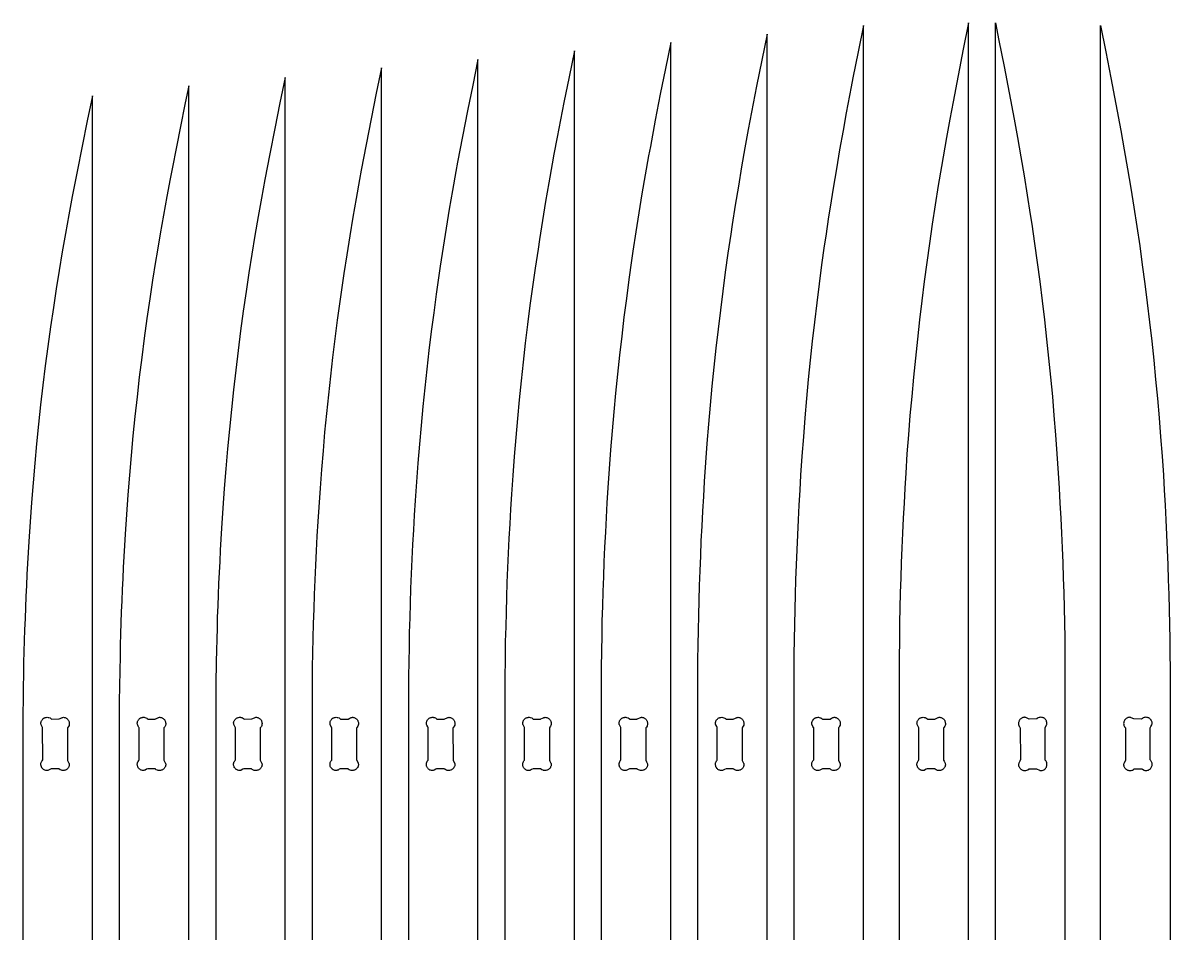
# Model space of a CAD drawing. Extents: x 104.9 to 190.6, y -82.9 to -13.6.
# Drawn here: x 139.01 to 150.54, y -23.35 to -14.2 of the extents above; entities that cross this region are included whole.
import ezdxf

# ---------------------------------------------------------------- set-up
doc = ezdxf.new("R2010")
doc.units = 0
doc.layers.get('0').update_dxf_attribs({"linetype": 'CONTINUOUS'})
doc.layers.add('SECTIONCUTEDGES', color=18, linetype='CONTINUOUS')

msp = doc.modelspace()

# ---------------------------------------------------------------- linework, layer by layer
msp.add_lwpolyline([(149.121, -21.697), (149.122, -21.697), (149.196, -21.697), (149.226, -21.711), (149.232, -21.713), (149.235, -21.714), (149.241, -21.715), (149.244, -21.715), (149.249, -21.714), (149.255, -21.713), (149.264, -21.71), (149.272, -21.706), (149.279, -21.701), (149.286, -21.695), (149.291, -21.688), (149.296, -21.68), (149.298, -21.675), (149.301, -21.666), (149.302, -21.657), (149.302, -21.654), (149.302, -21.645), (149.3, -21.636), (149.297, -21.628), (149.293, -21.62), (149.288, -21.613), (149.285, -21.61), (149.284, -21.609), (149.284, -21.286), (149.284, -21.284), (149.299, -21.255), (149.301, -21.25), (149.302, -21.244), (149.302, -21.238), (149.302, -21.233), (149.301, -21.23), (149.299, -21.221), (149.297, -21.216), (149.294, -21.21), (149.291, -21.205), (149.287, -21.201), (149.283, -21.197), (149.279, -21.193), (149.274, -21.189), (149.269, -21.186), (149.263, -21.184), (149.258, -21.182), (149.249, -21.18), (149.24, -21.179), (149.231, -21.18), (149.222, -21.182), (149.214, -21.184), (149.204, -21.191), (149.199, -21.194), (149.197, -21.196), (149.123, -21.197), (149.116, -21.194), (149.095, -21.184), (149.09, -21.182), (149.084, -21.18), (149.078, -21.179), (149.076, -21.179), (149.07, -21.18), (149.067, -21.18), (149.058, -21.182), (149.053, -21.185), (149.048, -21.187), (149.043, -21.19), (149.038, -21.194), (149.034, -21.198), (149.03, -21.203), (149.026, -21.208), (149.023, -21.213), (149.021, -21.218), (149.019, -21.224), (149.017, -21.232), (149.016, -21.242), (149.017, -21.251), (149.019, -21.26), (149.02, -21.263), (149.023, -21.27), (149.024, -21.273), (149.029, -21.279), (149.034, -21.285), (149.035, -21.608), (149.034, -21.611), (149.029, -21.621), (149.02, -21.639), (149.018, -21.644), (149.017, -21.65), (149.017, -21.653), (149.017, -21.659), (149.017, -21.664), (149.02, -21.673), (149.022, -21.678), (149.025, -21.684), (149.028, -21.688), (149.031, -21.693), (149.036, -21.697), (149.04, -21.701), (149.045, -21.705), (149.05, -21.708), (149.055, -21.71), (149.061, -21.712), (149.067, -21.714), (149.073, -21.714), (149.082, -21.715), (149.091, -21.714), (149.1, -21.711), (149.107, -21.708), (149.111, -21.706), (149.119, -21.7)], close=True)
at = {"layer": 'SECTIONCUTEDGES'}
for points in [[(147.457, -32.489), (147.457, -14.231), (147.404, -14.494), (147.352, -14.757), (147.335, -14.845), (147.285, -15.108), (147.253, -15.284), (147.218, -15.477), (147.185, -15.669), (147.153, -15.863), (147.122, -16.056), (147.107, -16.153), (147.078, -16.346), (147.064, -16.443), (147.037, -16.634), (147.012, -16.826), (146.987, -17.017), (146.965, -17.209), (146.943, -17.401), (146.922, -17.593), (146.903, -17.785), (146.885, -17.977), (146.868, -18.17), (146.853, -18.362), (146.839, -18.555), (146.826, -18.748), (146.817, -18.897), (146.808, -19.047), (146.8, -19.197), (146.793, -19.347), (146.786, -19.497), (146.78, -19.647), (146.775, -19.797), (146.771, -19.947), (146.767, -20.098), (146.764, -20.248), (146.761, -20.398), (146.759, -20.548), (146.758, -20.687), (146.758, -26.081)], [(148.514, -32.489), (148.514, -14.204), (148.461, -14.467), (148.409, -14.731), (148.358, -14.995), (148.326, -15.171), (148.292, -15.355), (148.258, -15.548), (148.241, -15.645), (148.209, -15.838), (148.178, -16.032), (148.149, -16.226), (148.12, -16.42), (148.094, -16.611), (148.068, -16.803), (148.044, -16.995), (148.021, -17.187), (147.999, -17.379), (147.979, -17.571), (147.96, -17.764), (147.942, -17.956), (147.925, -18.149), (147.91, -18.342), (147.895, -18.534), (147.883, -18.727), (147.873, -18.877), (147.865, -19.028), (147.857, -19.178), (147.85, -19.328), (147.843, -19.478), (147.837, -19.628), (147.832, -19.779), (147.827, -19.929), (147.823, -20.079), (147.82, -20.23), (147.818, -20.38), (147.815, -20.607), (147.815, -20.67), (147.815, -26.072)], [(148.784, -32.489), (148.784, -14.204), (148.819, -14.38), (148.872, -14.643), (148.922, -14.907), (148.972, -15.171), (149.006, -15.355), (149.04, -15.548), (149.072, -15.741), (149.104, -15.935), (149.134, -16.129), (149.149, -16.226), (149.177, -16.42), (149.204, -16.611), (149.229, -16.803), (149.253, -16.995), (149.276, -17.187), (149.298, -17.379), (149.319, -17.571), (149.338, -17.764), (149.356, -17.956), (149.372, -18.149), (149.388, -18.342), (149.402, -18.534), (149.415, -18.727), (149.424, -18.877), (149.433, -19.028), (149.441, -19.178), (149.448, -19.328), (149.455, -19.478), (149.46, -19.628), (149.466, -19.779), (149.47, -19.929), (149.474, -20.079), (149.477, -20.23), (149.48, -20.38), (149.482, -20.607), (149.483, -20.67), (149.483, -26.072)], [(149.84, -32.489), (149.84, -14.231), (149.894, -14.494), (149.945, -14.757), (149.996, -15.02), (150.045, -15.284), (150.079, -15.477), (150.113, -15.669), (150.145, -15.863), (150.176, -16.056), (150.205, -16.25), (150.234, -16.443), (150.26, -16.634), (150.286, -16.826), (150.31, -17.017), (150.333, -17.209), (150.355, -17.401), (150.375, -17.593), (150.394, -17.785), (150.412, -17.977), (150.429, -18.17), (150.445, -18.362), (150.459, -18.555), (150.472, -18.748), (150.481, -18.897), (150.49, -19.047), (150.497, -19.197), (150.505, -19.347), (150.511, -19.497), (150.517, -19.647), (150.522, -19.797), (150.527, -19.947), (150.531, -20.098), (150.534, -20.248), (150.536, -20.398), (150.538, -20.548), (150.539, -20.687), (150.539, -26.081)], [(145.52, -32.489), (145.52, -14.4), (145.467, -14.661), (145.415, -14.921), (145.364, -15.182), (145.315, -15.444), (145.298, -15.539), (145.264, -15.73), (145.231, -15.921), (145.199, -16.113), (145.169, -16.304), (145.14, -16.496), (145.126, -16.592), (145.1, -16.782), (145.074, -16.971), (145.05, -17.161), (145.027, -17.351), (145.005, -17.541), (144.985, -17.731), (144.966, -17.922), (144.948, -18.112), (144.931, -18.303), (144.916, -18.493), (144.901, -18.684), (144.888, -18.875), (144.879, -19.024), (144.871, -19.172), (144.863, -19.321), (144.855, -19.469), (144.849, -19.618), (144.843, -19.767), (144.838, -19.915), (144.833, -20.064), (144.829, -20.213), (144.826, -20.361), (144.824, -20.51), (144.822, -20.682), (144.821, -20.758), (144.821, -26.141)], [(146.489, -32.489), (146.489, -14.316), (146.435, -14.577), (146.383, -14.839), (146.333, -15.101), (146.3, -15.276), (146.266, -15.46), (146.232, -15.651), (146.2, -15.844), (146.168, -16.036), (146.138, -16.229), (146.123, -16.325), (146.095, -16.518), (146.068, -16.708), (146.043, -16.899), (146.019, -17.089), (145.996, -17.28), (145.974, -17.471), (145.954, -17.662), (145.934, -17.853), (145.916, -18.045), (145.9, -18.236), (145.884, -18.428), (145.87, -18.62), (145.857, -18.811), (145.848, -18.961), (145.839, -19.11), (145.831, -19.259), (145.824, -19.408), (145.818, -19.558), (145.812, -19.707), (145.806, -19.856), (145.802, -20.006), (145.798, -20.155), (145.795, -20.304), (145.792, -20.454), (145.79, -20.603), (145.789, -20.73), (145.789, -26.111)], [(144.551, -32.489), (144.551, -14.485), (144.498, -14.744), (144.446, -15.004), (144.412, -15.177), (144.379, -15.35), (144.346, -15.523), (144.329, -15.618), (144.295, -15.809), (144.262, -15.999), (144.231, -16.189), (144.2, -16.38), (144.186, -16.476), (144.158, -16.667), (144.131, -16.855), (144.105, -17.044), (144.081, -17.233), (144.058, -17.422), (144.037, -17.611), (144.016, -17.8), (143.997, -17.99), (143.979, -18.179), (143.962, -18.369), (143.947, -18.559), (143.933, -18.749), (143.92, -18.939), (143.91, -19.087), (143.902, -19.235), (143.894, -19.382), (143.887, -19.53), (143.88, -19.678), (143.874, -19.826), (143.869, -19.974), (143.864, -20.122), (143.861, -20.27), (143.857, -20.418), (143.855, -20.566), (143.852, -20.813), (143.852, -26.17)], [(143.582, -32.489), (143.582, -14.57), (143.529, -14.828), (143.477, -15.086), (143.427, -15.345), (143.378, -15.603), (143.36, -15.698), (143.326, -15.887), (143.293, -16.076), (143.262, -16.266), (143.232, -16.456), (143.203, -16.646), (143.189, -16.741), (143.162, -16.929), (143.137, -17.117), (143.112, -17.305), (143.089, -17.493), (143.068, -17.681), (143.047, -17.87), (143.028, -18.058), (143.01, -18.247), (142.993, -18.436), (142.978, -18.625), (142.964, -18.814), (142.951, -19.003), (142.942, -19.15), (142.933, -19.297), (142.925, -19.444), (142.918, -19.591), (142.911, -19.738), (142.905, -19.886), (142.9, -20.033), (142.896, -20.18), (142.892, -20.328), (142.889, -20.475), (142.886, -20.622), (142.884, -20.77), (142.883, -20.895), (142.883, -26.2)], [(141.645, -32.489), (141.645, -14.753), (141.591, -15.008), (141.54, -15.264), (141.489, -15.52), (141.44, -15.776), (141.405, -15.963), (141.372, -16.15), (141.34, -16.338), (141.309, -16.526), (141.28, -16.714), (141.251, -16.902), (141.223, -17.099), (141.196, -17.296), (141.171, -17.494), (141.147, -17.691), (141.124, -17.889), (141.103, -18.087), (141.083, -18.285), (141.064, -18.484), (141.047, -18.682), (141.031, -18.88), (141.017, -19.079), (141.004, -19.278), (140.998, -19.389), (140.991, -19.501), (140.986, -19.613), (140.98, -19.725), (140.975, -19.836), (140.97, -19.948), (140.966, -20.06), (140.962, -20.172), (140.959, -20.283), (140.956, -20.395), (140.953, -20.507), (140.951, -20.619), (140.947, -20.849), (140.946, -20.995), (140.946, -26.264)], [(142.614, -32.489), (142.614, -14.655), (142.56, -14.911), (142.508, -15.168), (142.458, -15.426), (142.409, -15.683), (142.391, -15.777), (142.357, -15.966), (142.325, -16.154), (142.293, -16.343), (142.263, -16.532), (142.234, -16.721), (142.22, -16.815), (142.193, -17.002), (142.168, -17.189), (142.144, -17.376), (142.121, -17.564), (142.099, -17.751), (142.079, -17.939), (142.059, -18.126), (142.041, -18.314), (142.025, -18.502), (142.009, -18.69), (141.995, -18.878), (141.982, -19.067), (141.973, -19.213), (141.964, -19.359), (141.956, -19.506), (141.949, -19.652), (141.943, -19.799), (141.937, -19.945), (141.931, -20.092), (141.927, -20.238), (141.923, -20.385), (141.92, -20.532), (141.917, -20.678), (141.915, -20.825), (141.914, -20.942), (141.914, -26.23)], [(140.676, -32.489), (140.676, -14.837), (140.64, -15.007), (140.588, -15.261), (140.554, -15.431), (140.504, -15.686), (140.488, -15.771), (140.454, -15.949), (140.42, -16.135), (140.387, -16.322), (140.356, -16.508), (140.34, -16.602), (140.311, -16.789), (140.282, -16.976), (140.254, -17.172), (140.227, -17.369), (140.202, -17.565), (140.178, -17.762), (140.155, -17.959), (140.134, -18.156), (140.114, -18.353), (140.095, -18.55), (140.078, -18.748), (140.063, -18.945), (140.048, -19.143), (140.036, -19.341), (140.029, -19.452), (140.023, -19.563), (140.017, -19.674), (140.011, -19.785), (140.006, -19.897), (140.002, -20.008), (139.997, -20.119), (139.993, -20.23), (139.99, -20.342), (139.987, -20.453), (139.984, -20.564), (139.981, -20.714), (139.977, -21.021), (139.977, -21.079), (139.977, -26.294)], [(139.707, -32.489), (139.707, -14.936), (139.654, -15.188), (139.602, -15.441), (139.552, -15.695), (139.503, -15.948), (139.468, -16.133), (139.435, -16.319), (139.402, -16.504), (139.372, -16.69), (139.342, -16.876), (139.314, -17.062), (139.285, -17.257), (139.259, -17.453), (139.233, -17.648), (139.209, -17.844), (139.186, -18.04), (139.165, -18.236), (139.145, -18.432), (139.127, -18.628), (139.11, -18.824), (139.094, -19.021), (139.08, -19.217), (139.067, -19.414), (139.06, -19.525), (139.054, -19.635), (139.048, -19.746), (139.043, -19.856), (139.038, -19.967), (139.033, -20.077), (139.029, -20.188), (139.025, -20.299), (139.021, -20.409), (139.018, -20.52), (139.015, -20.63), (139.009, -20.998), (139.008, -21.143), (139.008, -26.328)]]:
    msp.add_lwpolyline(points, dxfattribs=at)
for points in [[(139.221, -21.707), (139.214, -21.703), (139.208, -21.698), (139.205, -21.695), (139.202, -21.691), (139.199, -21.687), (139.197, -21.683), (139.194, -21.679), (139.193, -21.675), (139.191, -21.67), (139.19, -21.665), (139.189, -21.661), (139.188, -21.656), (139.188, -21.648), (139.189, -21.641), (139.191, -21.634), (139.193, -21.627), (139.197, -21.621), (139.201, -21.615), (139.207, -21.608), (139.206, -21.282), (139.192, -21.255), (139.19, -21.25), (139.189, -21.244), (139.189, -21.238), (139.189, -21.233), (139.19, -21.227), (139.192, -21.221), (139.194, -21.216), (139.197, -21.21), (139.2, -21.205), (139.204, -21.201), (139.208, -21.197), (139.212, -21.193), (139.217, -21.189), (139.222, -21.186), (139.227, -21.184), (139.233, -21.182), (139.242, -21.18), (139.251, -21.179), (139.26, -21.18), (139.269, -21.182), (139.281, -21.186), (139.293, -21.196), (139.295, -21.197), (139.372, -21.196), (139.398, -21.183), (139.404, -21.181), (139.41, -21.18), (139.415, -21.179), (139.421, -21.18), (139.424, -21.18), (139.432, -21.182), (139.438, -21.185), (139.443, -21.187), (139.448, -21.19), (139.453, -21.194), (139.457, -21.198), (139.461, -21.203), (139.464, -21.208), (139.467, -21.213), (139.47, -21.218), (139.472, -21.224), (139.474, -21.232), (139.474, -21.242), (139.474, -21.251), (139.472, -21.26), (139.467, -21.271), (139.456, -21.286), (139.457, -21.612), (139.471, -21.639), (139.473, -21.644), (139.474, -21.65), (139.474, -21.656), (139.474, -21.661), (139.473, -21.667), (139.471, -21.673), (139.469, -21.678), (139.466, -21.684), (139.463, -21.688), (139.459, -21.693), (139.455, -21.697), (139.451, -21.701), (139.446, -21.705), (139.441, -21.708), (139.435, -21.71), (139.43, -21.712), (139.421, -21.714), (139.412, -21.715), (139.403, -21.714), (139.394, -21.712), (139.382, -21.708), (139.368, -21.697), (139.291, -21.698), (139.265, -21.711), (139.259, -21.713), (139.252, -21.714), (139.245, -21.714), (139.237, -21.713), (139.229, -21.711)], [(140.196, -21.71), (140.191, -21.708), (140.186, -21.705), (140.182, -21.702), (140.177, -21.698), (140.173, -21.694), (140.17, -21.69), (140.167, -21.685), (140.164, -21.68), (140.162, -21.675), (140.159, -21.667), (140.158, -21.66), (140.157, -21.653), (140.157, -21.647), (140.158, -21.64), (140.159, -21.637), (140.163, -21.625), (140.165, -21.622), (140.172, -21.612), (140.174, -21.61), (140.175, -21.609), (140.175, -21.285), (140.174, -21.282), (140.167, -21.267), (140.162, -21.258), (140.16, -21.252), (140.158, -21.247), (140.157, -21.241), (140.157, -21.235), (140.158, -21.233), (140.159, -21.227), (140.16, -21.221), (140.163, -21.216), (140.165, -21.21), (140.169, -21.205), (140.172, -21.201), (140.176, -21.197), (140.181, -21.193), (140.186, -21.189), (140.191, -21.186), (140.196, -21.184), (140.202, -21.182), (140.211, -21.18), (140.214, -21.179), (140.223, -21.179), (140.226, -21.179), (140.235, -21.181), (140.245, -21.184), (140.252, -21.188), (140.255, -21.19), (140.26, -21.194), (140.263, -21.197), (140.338, -21.197), (140.34, -21.196), (140.351, -21.191), (140.365, -21.184), (140.37, -21.182), (140.375, -21.18), (140.381, -21.179), (140.384, -21.179), (140.39, -21.18), (140.395, -21.181), (140.401, -21.182), (140.407, -21.185), (140.412, -21.187), (140.417, -21.19), (140.421, -21.194), (140.426, -21.198), (140.43, -21.203), (140.433, -21.208), (140.436, -21.213), (140.439, -21.218), (140.441, -21.224), (140.442, -21.232), (140.443, -21.242), (140.443, -21.251), (140.441, -21.257), (140.44, -21.263), (140.437, -21.268), (140.434, -21.275), (140.427, -21.283), (140.426, -21.284), (140.425, -21.286), (140.425, -21.608), (140.426, -21.61), (140.428, -21.616), (140.439, -21.636), (140.441, -21.641), (140.442, -21.644), (140.443, -21.65), (140.443, -21.656), (140.443, -21.661), (140.442, -21.664), (140.44, -21.673), (140.438, -21.678), (140.435, -21.684), (140.432, -21.688), (140.428, -21.693), (140.424, -21.697), (140.42, -21.701), (140.415, -21.705), (140.41, -21.708), (140.404, -21.71), (140.399, -21.712), (140.39, -21.714), (140.384, -21.715), (140.378, -21.715), (140.368, -21.714), (140.36, -21.711), (140.348, -21.706), (140.34, -21.7), (140.339, -21.698), (140.337, -21.697), (140.262, -21.697), (140.251, -21.702), (140.238, -21.709), (140.231, -21.712), (140.223, -21.714), (140.215, -21.715), (140.21, -21.714), (140.201, -21.712)], [(141.166, -21.711), (141.16, -21.708), (141.154, -21.704), (141.151, -21.703), (141.146, -21.698), (141.142, -21.694), (141.137, -21.688), (141.133, -21.682), (141.13, -21.675), (141.128, -21.668), (141.126, -21.66), (141.126, -21.653), (141.126, -21.646), (141.127, -21.638), (141.129, -21.631), (141.132, -21.625), (141.134, -21.622), (141.138, -21.616), (141.141, -21.612), (141.143, -21.61), (141.144, -21.608), (141.144, -21.286), (141.144, -21.284), (141.142, -21.28), (141.135, -21.266), (141.131, -21.258), (141.128, -21.252), (141.127, -21.247), (141.127, -21.244), (141.126, -21.238), (141.126, -21.233), (141.127, -21.227), (141.129, -21.221), (141.131, -21.216), (141.134, -21.21), (141.137, -21.205), (141.141, -21.201), (141.145, -21.197), (141.15, -21.193), (141.154, -21.189), (141.16, -21.186), (141.165, -21.184), (141.171, -21.182), (141.176, -21.18), (141.185, -21.179), (141.195, -21.179), (141.198, -21.18), (141.207, -21.182), (141.215, -21.185), (141.225, -21.191), (141.232, -21.197), (141.309, -21.196), (141.336, -21.183), (141.341, -21.181), (141.344, -21.18), (141.35, -21.179), (141.356, -21.179), (141.361, -21.18), (141.37, -21.182), (141.375, -21.185), (141.381, -21.187), (141.386, -21.19), (141.39, -21.194), (141.395, -21.198), (141.398, -21.203), (141.402, -21.208), (141.405, -21.213), (141.407, -21.218), (141.409, -21.224), (141.411, -21.232), (141.412, -21.242), (141.411, -21.251), (141.409, -21.26), (141.405, -21.271), (141.394, -21.286), (141.394, -21.608), (141.394, -21.61), (141.4, -21.623), (141.407, -21.636), (141.409, -21.641), (141.411, -21.647), (141.412, -21.653), (141.412, -21.659), (141.411, -21.664), (141.409, -21.673), (141.407, -21.678), (141.404, -21.684), (141.401, -21.688), (141.397, -21.693), (141.393, -21.697), (141.388, -21.701), (141.383, -21.705), (141.378, -21.708), (141.373, -21.71), (141.367, -21.712), (141.359, -21.714), (141.352, -21.715), (141.343, -21.715), (141.334, -21.713), (141.325, -21.71), (141.32, -21.708), (141.314, -21.704), (141.31, -21.7), (141.307, -21.698), (141.306, -21.697), (141.232, -21.697), (141.229, -21.698), (141.22, -21.702), (141.202, -21.711), (141.197, -21.713), (141.191, -21.714), (141.189, -21.714), (141.183, -21.715), (141.178, -21.714), (141.169, -21.712)], [(142.128, -21.708), (142.125, -21.706), (142.118, -21.701), (142.112, -21.695), (142.106, -21.688), (142.104, -21.685), (142.101, -21.679), (142.098, -21.673), (142.096, -21.667), (142.095, -21.66), (142.095, -21.654), (142.095, -21.651), (142.095, -21.644), (142.096, -21.638), (142.098, -21.632), (142.1, -21.626), (142.103, -21.62), (142.107, -21.615), (142.11, -21.612), (142.112, -21.61), (142.113, -21.608), (142.113, -21.284), (142.098, -21.255), (142.097, -21.252), (142.096, -21.247), (142.095, -21.241), (142.095, -21.235), (142.096, -21.23), (142.098, -21.221), (142.1, -21.216), (142.103, -21.21), (142.106, -21.205), (142.11, -21.201), (142.114, -21.197), (142.118, -21.193), (142.123, -21.189), (142.128, -21.186), (142.134, -21.184), (142.139, -21.182), (142.148, -21.18), (142.157, -21.179), (142.166, -21.18), (142.175, -21.182), (142.187, -21.186), (142.197, -21.194), (142.2, -21.197), (142.201, -21.197), (142.277, -21.197), (142.294, -21.188), (142.302, -21.184), (142.307, -21.182), (142.31, -21.181), (142.316, -21.18), (142.322, -21.179), (142.324, -21.179), (142.33, -21.18), (142.339, -21.182), (142.344, -21.185), (142.349, -21.187), (142.354, -21.19), (142.359, -21.194), (142.363, -21.198), (142.367, -21.203), (142.371, -21.208), (142.374, -21.213), (142.376, -21.218), (142.378, -21.224), (142.38, -21.232), (142.381, -21.242), (142.38, -21.248), (142.379, -21.257), (142.374, -21.27), (142.367, -21.28), (142.365, -21.282), (142.363, -21.284), (142.362, -21.285), (142.362, -21.609), (142.363, -21.61), (142.377, -21.639), (142.379, -21.644), (142.38, -21.65), (142.381, -21.656), (142.38, -21.661), (142.379, -21.667), (142.378, -21.673), (142.375, -21.678), (142.373, -21.684), (142.369, -21.688), (142.366, -21.693), (142.362, -21.697), (142.357, -21.701), (142.352, -21.705), (142.347, -21.708), (142.342, -21.71), (142.336, -21.712), (142.327, -21.714), (142.318, -21.715), (142.309, -21.714), (142.306, -21.714), (142.297, -21.711), (142.287, -21.707), (142.278, -21.7), (142.276, -21.698), (142.275, -21.697), (142.274, -21.697), (142.2, -21.697), (142.198, -21.697), (142.188, -21.702), (142.176, -21.709), (142.168, -21.712), (142.166, -21.713), (142.158, -21.714), (142.15, -21.714), (142.144, -21.714), (142.136, -21.711)], [(143.1, -21.709), (143.095, -21.707), (143.09, -21.703), (143.085, -21.7), (143.081, -21.696), (143.077, -21.691), (143.074, -21.686), (143.071, -21.681), (143.068, -21.676), (143.066, -21.67), (143.064, -21.661), (143.064, -21.658), (143.064, -21.649), (143.065, -21.639), (143.068, -21.63), (143.071, -21.623), (143.073, -21.619), (143.077, -21.614), (143.08, -21.61), (143.082, -21.608), (143.082, -21.285), (143.078, -21.276), (143.068, -21.258), (143.066, -21.252), (143.065, -21.247), (143.064, -21.244), (143.064, -21.238), (143.064, -21.233), (143.065, -21.227), (143.067, -21.221), (143.069, -21.216), (143.072, -21.21), (143.075, -21.205), (143.079, -21.201), (143.083, -21.197), (143.087, -21.193), (143.092, -21.189), (143.097, -21.186), (143.102, -21.184), (143.108, -21.182), (143.114, -21.18), (143.123, -21.179), (143.132, -21.179), (143.135, -21.18), (143.144, -21.182), (143.156, -21.186), (143.162, -21.191), (143.166, -21.194), (143.169, -21.197), (143.244, -21.197), (143.25, -21.194), (143.273, -21.183), (143.279, -21.181), (143.285, -21.18), (143.29, -21.179), (143.296, -21.18), (143.302, -21.181), (143.307, -21.182), (143.313, -21.185), (143.318, -21.187), (143.323, -21.19), (143.328, -21.194), (143.332, -21.198), (143.336, -21.203), (143.339, -21.208), (143.342, -21.213), (143.345, -21.218), (143.347, -21.224), (143.349, -21.232), (143.349, -21.242), (143.349, -21.248), (143.348, -21.257), (143.344, -21.267), (143.338, -21.278), (143.333, -21.283), (143.332, -21.284), (143.331, -21.286), (143.332, -21.61), (143.346, -21.639), (143.348, -21.644), (143.349, -21.65), (143.349, -21.656), (143.349, -21.661), (143.348, -21.667), (143.346, -21.673), (143.344, -21.678), (143.341, -21.684), (143.338, -21.688), (143.334, -21.693), (143.33, -21.697), (143.326, -21.701), (143.321, -21.705), (143.316, -21.708), (143.31, -21.71), (143.305, -21.712), (143.296, -21.714), (143.29, -21.715), (143.281, -21.715), (143.272, -21.713), (143.259, -21.708), (143.248, -21.701), (143.246, -21.7), (143.244, -21.697), (143.243, -21.697), (143.169, -21.697), (143.167, -21.697), (143.159, -21.701), (143.142, -21.71), (143.137, -21.712), (143.131, -21.714), (143.126, -21.715), (143.12, -21.715), (143.114, -21.714), (143.106, -21.712)], [(144.07, -21.71), (144.065, -21.707), (144.06, -21.704), (144.055, -21.701), (144.051, -21.697), (144.047, -21.693), (144.044, -21.688), (144.041, -21.683), (144.038, -21.678), (144.036, -21.673), (144.034, -21.667), (144.033, -21.661), (144.033, -21.657), (144.033, -21.649), (144.034, -21.64), (144.036, -21.632), (144.039, -21.624), (144.044, -21.616), (144.047, -21.612), (144.05, -21.61), (144.051, -21.608), (144.049, -21.282), (144.036, -21.255), (144.034, -21.25), (144.033, -21.247), (144.033, -21.241), (144.032, -21.235), (144.033, -21.23), (144.035, -21.221), (144.038, -21.216), (144.04, -21.21), (144.044, -21.205), (144.047, -21.201), (144.051, -21.197), (144.056, -21.193), (144.061, -21.189), (144.066, -21.186), (144.071, -21.184), (144.077, -21.182), (144.086, -21.18), (144.089, -21.179), (144.098, -21.179), (144.107, -21.18), (144.11, -21.181), (144.123, -21.186), (144.127, -21.188), (144.132, -21.192), (144.135, -21.194), (144.137, -21.197), (144.139, -21.197), (144.212, -21.197), (144.215, -21.196), (144.23, -21.189), (144.24, -21.184), (144.245, -21.182), (144.25, -21.18), (144.253, -21.18), (144.259, -21.179), (144.265, -21.18), (144.27, -21.181), (144.276, -21.182), (144.282, -21.185), (144.287, -21.187), (144.292, -21.19), (144.297, -21.194), (144.301, -21.198), (144.305, -21.203), (144.308, -21.208), (144.311, -21.213), (144.314, -21.218), (144.316, -21.224), (144.317, -21.229), (144.318, -21.235), (144.318, -21.245), (144.318, -21.251), (144.316, -21.26), (144.312, -21.268), (144.306, -21.279), (144.3, -21.286), (144.3, -21.609), (144.301, -21.611), (144.305, -21.619), (144.315, -21.639), (144.317, -21.644), (144.318, -21.65), (144.318, -21.656), (144.318, -21.661), (144.317, -21.667), (144.315, -21.673), (144.313, -21.678), (144.31, -21.684), (144.307, -21.688), (144.303, -21.693), (144.299, -21.697), (144.295, -21.701), (144.29, -21.705), (144.285, -21.708), (144.279, -21.71), (144.274, -21.712), (144.265, -21.714), (144.259, -21.715), (144.25, -21.715), (144.24, -21.713), (144.238, -21.712), (144.226, -21.708), (144.225, -21.707), (144.212, -21.697), (144.137, -21.697), (144.122, -21.704), (144.111, -21.71), (144.102, -21.713), (144.1, -21.714), (144.09, -21.714), (144.089, -21.714), (144.078, -21.713)], [(145.038, -21.709), (145.032, -21.707), (145.027, -21.703), (145.023, -21.7), (145.018, -21.696), (145.015, -21.691), (145.011, -21.686), (145.008, -21.681), (145.006, -21.676), (145.004, -21.67), (145.002, -21.66), (145.001, -21.654), (145.002, -21.644), (145.004, -21.634), (145.008, -21.623), (145.016, -21.611), (145.019, -21.609), (145.019, -21.608), (145.019, -21.285), (145.018, -21.283), (145.015, -21.275), (145.005, -21.255), (145.003, -21.25), (145.002, -21.244), (145.001, -21.238), (145.001, -21.233), (145.003, -21.227), (145.004, -21.221), (145.006, -21.216), (145.009, -21.21), (145.012, -21.205), (145.016, -21.201), (145.02, -21.197), (145.025, -21.193), (145.029, -21.189), (145.035, -21.186), (145.04, -21.184), (145.046, -21.182), (145.054, -21.18), (145.057, -21.179), (145.067, -21.179), (145.076, -21.18), (145.079, -21.181), (145.092, -21.186), (145.101, -21.192), (145.104, -21.194), (145.106, -21.196), (145.107, -21.197), (145.181, -21.197), (145.184, -21.196), (145.193, -21.192), (145.208, -21.184), (145.211, -21.183), (145.216, -21.181), (145.222, -21.18), (145.225, -21.179), (145.231, -21.179), (145.236, -21.18), (145.245, -21.182), (145.25, -21.185), (145.256, -21.187), (145.261, -21.19), (145.265, -21.194), (145.27, -21.198), (145.273, -21.203), (145.277, -21.208), (145.28, -21.213), (145.282, -21.218), (145.284, -21.224), (145.286, -21.232), (145.287, -21.242), (145.286, -21.251), (145.286, -21.254), (145.283, -21.263), (145.282, -21.267), (145.276, -21.278), (145.272, -21.282), (145.269, -21.284), (145.269, -21.286), (145.269, -21.61), (145.278, -21.628), (145.283, -21.639), (145.284, -21.641), (145.286, -21.647), (145.287, -21.653), (145.287, -21.659), (145.287, -21.661), (145.285, -21.667), (145.284, -21.673), (145.282, -21.678), (145.279, -21.684), (145.276, -21.688), (145.272, -21.693), (145.268, -21.697), (145.263, -21.701), (145.259, -21.705), (145.253, -21.708), (145.248, -21.71), (145.242, -21.712), (145.234, -21.714), (145.224, -21.715), (145.215, -21.714), (145.206, -21.712), (145.195, -21.708), (145.183, -21.699), (145.181, -21.697), (145.18, -21.697), (145.106, -21.697), (145.104, -21.698), (145.093, -21.703), (145.077, -21.711), (145.072, -21.713), (145.066, -21.714), (145.06, -21.715), (145.054, -21.714), (145.049, -21.713), (145.043, -21.712)], [(146.006, -21.709), (146.001, -21.706), (145.995, -21.703), (145.99, -21.698), (145.985, -21.694), (145.983, -21.691), (145.979, -21.685), (145.977, -21.682), (145.974, -21.675), (145.972, -21.668), (145.97, -21.66), (145.97, -21.653), (145.97, -21.646), (145.971, -21.638), (145.973, -21.631), (145.976, -21.625), (145.98, -21.618), (145.984, -21.612), (145.987, -21.61), (145.988, -21.608), (145.988, -21.286), (145.987, -21.282), (145.982, -21.273), (145.973, -21.255), (145.971, -21.25), (145.97, -21.244), (145.97, -21.241), (145.97, -21.235), (145.971, -21.23), (145.973, -21.221), (145.975, -21.216), (145.978, -21.21), (145.981, -21.205), (145.985, -21.201), (145.989, -21.197), (145.993, -21.193), (145.998, -21.189), (146.003, -21.186), (146.009, -21.184), (146.014, -21.182), (146.023, -21.18), (146.032, -21.179), (146.035, -21.179), (146.045, -21.18), (146.053, -21.183), (146.065, -21.188), (146.069, -21.191), (146.073, -21.194), (146.075, -21.197), (146.076, -21.197), (146.149, -21.197), (146.153, -21.196), (146.166, -21.19), (146.177, -21.184), (146.18, -21.183), (146.185, -21.181), (146.191, -21.18), (146.197, -21.179), (146.199, -21.179), (146.205, -21.18), (146.214, -21.182), (146.219, -21.185), (146.224, -21.187), (146.229, -21.19), (146.234, -21.194), (146.238, -21.198), (146.242, -21.203), (146.246, -21.208), (146.249, -21.213), (146.251, -21.218), (146.253, -21.224), (146.255, -21.232), (146.256, -21.239), (146.255, -21.248), (146.254, -21.257), (146.249, -21.27), (146.242, -21.28), (146.238, -21.285), (146.237, -21.286), (146.238, -21.61), (146.239, -21.612), (146.252, -21.639), (146.254, -21.644), (146.255, -21.65), (146.256, -21.656), (146.255, -21.661), (146.255, -21.664), (146.253, -21.673), (146.25, -21.678), (146.248, -21.684), (146.244, -21.688), (146.241, -21.693), (146.237, -21.697), (146.232, -21.701), (146.227, -21.705), (146.222, -21.708), (146.217, -21.71), (146.211, -21.712), (146.202, -21.714), (146.196, -21.715), (146.187, -21.715), (146.178, -21.713), (146.175, -21.712), (146.165, -21.708), (146.16, -21.705), (146.152, -21.699), (146.151, -21.698), (146.15, -21.697), (146.076, -21.697), (146.062, -21.703), (146.046, -21.711), (146.041, -21.713), (146.035, -21.714), (146.033, -21.714), (146.027, -21.715), (146.021, -21.714), (146.012, -21.712)], [(146.979, -21.711), (146.972, -21.707), (146.965, -21.703), (146.959, -21.698), (146.956, -21.696), (146.951, -21.689), (146.947, -21.684), (146.945, -21.681), (146.942, -21.674), (146.94, -21.667), (146.939, -21.661), (146.939, -21.657), (146.938, -21.65), (146.939, -21.643), (146.94, -21.637), (146.942, -21.63), (146.945, -21.624), (146.949, -21.618), (146.954, -21.611), (146.956, -21.61), (146.957, -21.608), (146.957, -21.285), (146.956, -21.283), (146.95, -21.271), (146.942, -21.255), (146.94, -21.25), (146.939, -21.244), (146.939, -21.241), (146.939, -21.235), (146.939, -21.23), (146.942, -21.221), (146.944, -21.216), (146.947, -21.21), (146.95, -21.205), (146.954, -21.201), (146.958, -21.197), (146.962, -21.193), (146.967, -21.189), (146.972, -21.186), (146.978, -21.184), (146.983, -21.182), (146.992, -21.18), (147.001, -21.179), (147.004, -21.179), (147.013, -21.18), (147.022, -21.183), (147.028, -21.185), (147.037, -21.191), (147.042, -21.194), (147.044, -21.197), (147.045, -21.197), (147.121, -21.197), (147.136, -21.189), (147.146, -21.184), (147.151, -21.182), (147.157, -21.18), (147.162, -21.179), (147.168, -21.179), (147.174, -21.18), (147.182, -21.182), (147.188, -21.185), (147.193, -21.187), (147.198, -21.19), (147.203, -21.194), (147.207, -21.198), (147.211, -21.203), (147.214, -21.208), (147.217, -21.213), (147.22, -21.218), (147.222, -21.224), (147.224, -21.232), (147.224, -21.242), (147.224, -21.251), (147.223, -21.257), (147.218, -21.27), (147.213, -21.278), (147.207, -21.284), (147.206, -21.285), (147.207, -21.61), (147.221, -21.639), (147.223, -21.644), (147.224, -21.65), (147.224, -21.656), (147.224, -21.661), (147.223, -21.667), (147.221, -21.673), (147.219, -21.678), (147.216, -21.684), (147.213, -21.688), (147.209, -21.693), (147.205, -21.697), (147.201, -21.701), (147.196, -21.705), (147.191, -21.708), (147.186, -21.71), (147.18, -21.712), (147.171, -21.714), (147.168, -21.714), (147.159, -21.715), (147.15, -21.714), (147.141, -21.711), (147.134, -21.708), (147.125, -21.702), (147.119, -21.697), (147.118, -21.697), (147.044, -21.697), (147.018, -21.71), (147.01, -21.713), (147.008, -21.713), (147, -21.714), (146.998, -21.715), (146.99, -21.714), (146.986, -21.713)], [(148.034, -21.71), (148.026, -21.706), (148.019, -21.701), (148.012, -21.695), (148.006, -21.688), (148.002, -21.68), (147.999, -21.675), (147.997, -21.666), (147.995, -21.657), (147.995, -21.648), (147.997, -21.639), (147.999, -21.63), (148.003, -21.622), (148.008, -21.615), (148.009, -21.613), (148.012, -21.61), (148.013, -21.609), (148.013, -21.286), (148.013, -21.284), (148.011, -21.278), (148, -21.258), (147.998, -21.252), (147.997, -21.25), (147.996, -21.244), (147.995, -21.238), (147.996, -21.233), (147.997, -21.227), (147.998, -21.221), (148.001, -21.216), (148.003, -21.21), (148.007, -21.205), (148.01, -21.201), (148.014, -21.197), (148.019, -21.193), (148.024, -21.189), (148.029, -21.186), (148.034, -21.184), (148.04, -21.182), (148.049, -21.18), (148.058, -21.179), (148.067, -21.18), (148.076, -21.182), (148.083, -21.184), (148.094, -21.191), (148.098, -21.194), (148.1, -21.197), (148.102, -21.197), (148.175, -21.197), (148.176, -21.197), (148.18, -21.195), (148.202, -21.184), (148.208, -21.182), (148.213, -21.18), (148.219, -21.179), (148.225, -21.179), (148.231, -21.18), (148.239, -21.182), (148.245, -21.185), (148.25, -21.187), (148.255, -21.19), (148.259, -21.194), (148.264, -21.198), (148.268, -21.203), (148.271, -21.208), (148.274, -21.213), (148.277, -21.218), (148.279, -21.224), (148.28, -21.232), (148.281, -21.242), (148.281, -21.251), (148.279, -21.26), (148.278, -21.263), (148.275, -21.27), (148.269, -21.279), (148.266, -21.283), (148.264, -21.284), (148.263, -21.285), (148.263, -21.608), (148.263, -21.609), (148.268, -21.619), (148.278, -21.639), (148.28, -21.644), (148.28, -21.647), (148.281, -21.653), (148.281, -21.659), (148.28, -21.664), (148.278, -21.673), (148.276, -21.678), (148.273, -21.684), (148.27, -21.688), (148.266, -21.693), (148.262, -21.697), (148.258, -21.701), (148.253, -21.705), (148.248, -21.708), (148.242, -21.71), (148.237, -21.712), (148.231, -21.714), (148.222, -21.715), (148.213, -21.715), (148.203, -21.713), (148.195, -21.71), (148.188, -21.707), (148.178, -21.7), (148.176, -21.697), (148.176, -21.697), (148.102, -21.697), (148.099, -21.697), (148.089, -21.702), (148.071, -21.711), (148.066, -21.713), (148.06, -21.714), (148.054, -21.715), (148.051, -21.715), (148.045, -21.714), (148.038, -21.712)], [(150.346, -21.273), (150.356, -21.255), (150.357, -21.25), (150.358, -21.244), (150.359, -21.238), (150.359, -21.233), (150.358, -21.227), (150.356, -21.221), (150.354, -21.216), (150.351, -21.21), (150.348, -21.205), (150.344, -21.201), (150.34, -21.197), (150.335, -21.193), (150.331, -21.189), (150.325, -21.186), (150.32, -21.184), (150.314, -21.182), (150.306, -21.18), (150.297, -21.179), (150.287, -21.18), (150.278, -21.182), (150.27, -21.185), (150.262, -21.19), (150.254, -21.197), (150.253, -21.197), (150.176, -21.196), (150.149, -21.183), (150.144, -21.181), (150.138, -21.18), (150.132, -21.179), (150.126, -21.18), (150.121, -21.181), (150.115, -21.182), (150.11, -21.185), (150.104, -21.187), (150.099, -21.19), (150.095, -21.194), (150.09, -21.198), (150.087, -21.203), (150.083, -21.208), (150.08, -21.213), (150.078, -21.218), (150.076, -21.224), (150.074, -21.232), (150.073, -21.242), (150.074, -21.251), (150.076, -21.26), (150.078, -21.266), (150.083, -21.275), (150.088, -21.282), (150.089, -21.283), (150.091, -21.286), (150.091, -21.61), (150.077, -21.639), (150.075, -21.644), (150.074, -21.647), (150.073, -21.653), (150.073, -21.659), (150.074, -21.664), (150.076, -21.673), (150.078, -21.678), (150.081, -21.684), (150.084, -21.688), (150.088, -21.693), (150.092, -21.697), (150.097, -21.701), (150.102, -21.705), (150.107, -21.708), (150.112, -21.71), (150.118, -21.712), (150.126, -21.714), (150.136, -21.715), (150.145, -21.714), (150.148, -21.714), (150.157, -21.711), (150.162, -21.709), (150.172, -21.703), (150.179, -21.697), (150.18, -21.697), (150.255, -21.697), (150.263, -21.701), (150.28, -21.71), (150.287, -21.713), (150.292, -21.714), (150.3, -21.715), (150.307, -21.714), (150.315, -21.712), (150.322, -21.709), (150.329, -21.705), (150.336, -21.701), (150.342, -21.696), (150.347, -21.689), (150.351, -21.684), (150.354, -21.677), (150.356, -21.671), (150.358, -21.664), (150.359, -21.657), (150.359, -21.65), (150.359, -21.647), (150.358, -21.64), (150.356, -21.633), (150.354, -21.627), (150.351, -21.621), (150.347, -21.615), (150.343, -21.611), (150.342, -21.61), (150.341, -21.608), (150.341, -21.284)]]:
    msp.add_lwpolyline(points, close=True, dxfattribs=at)

doc.saveas('drawing.dxf')
